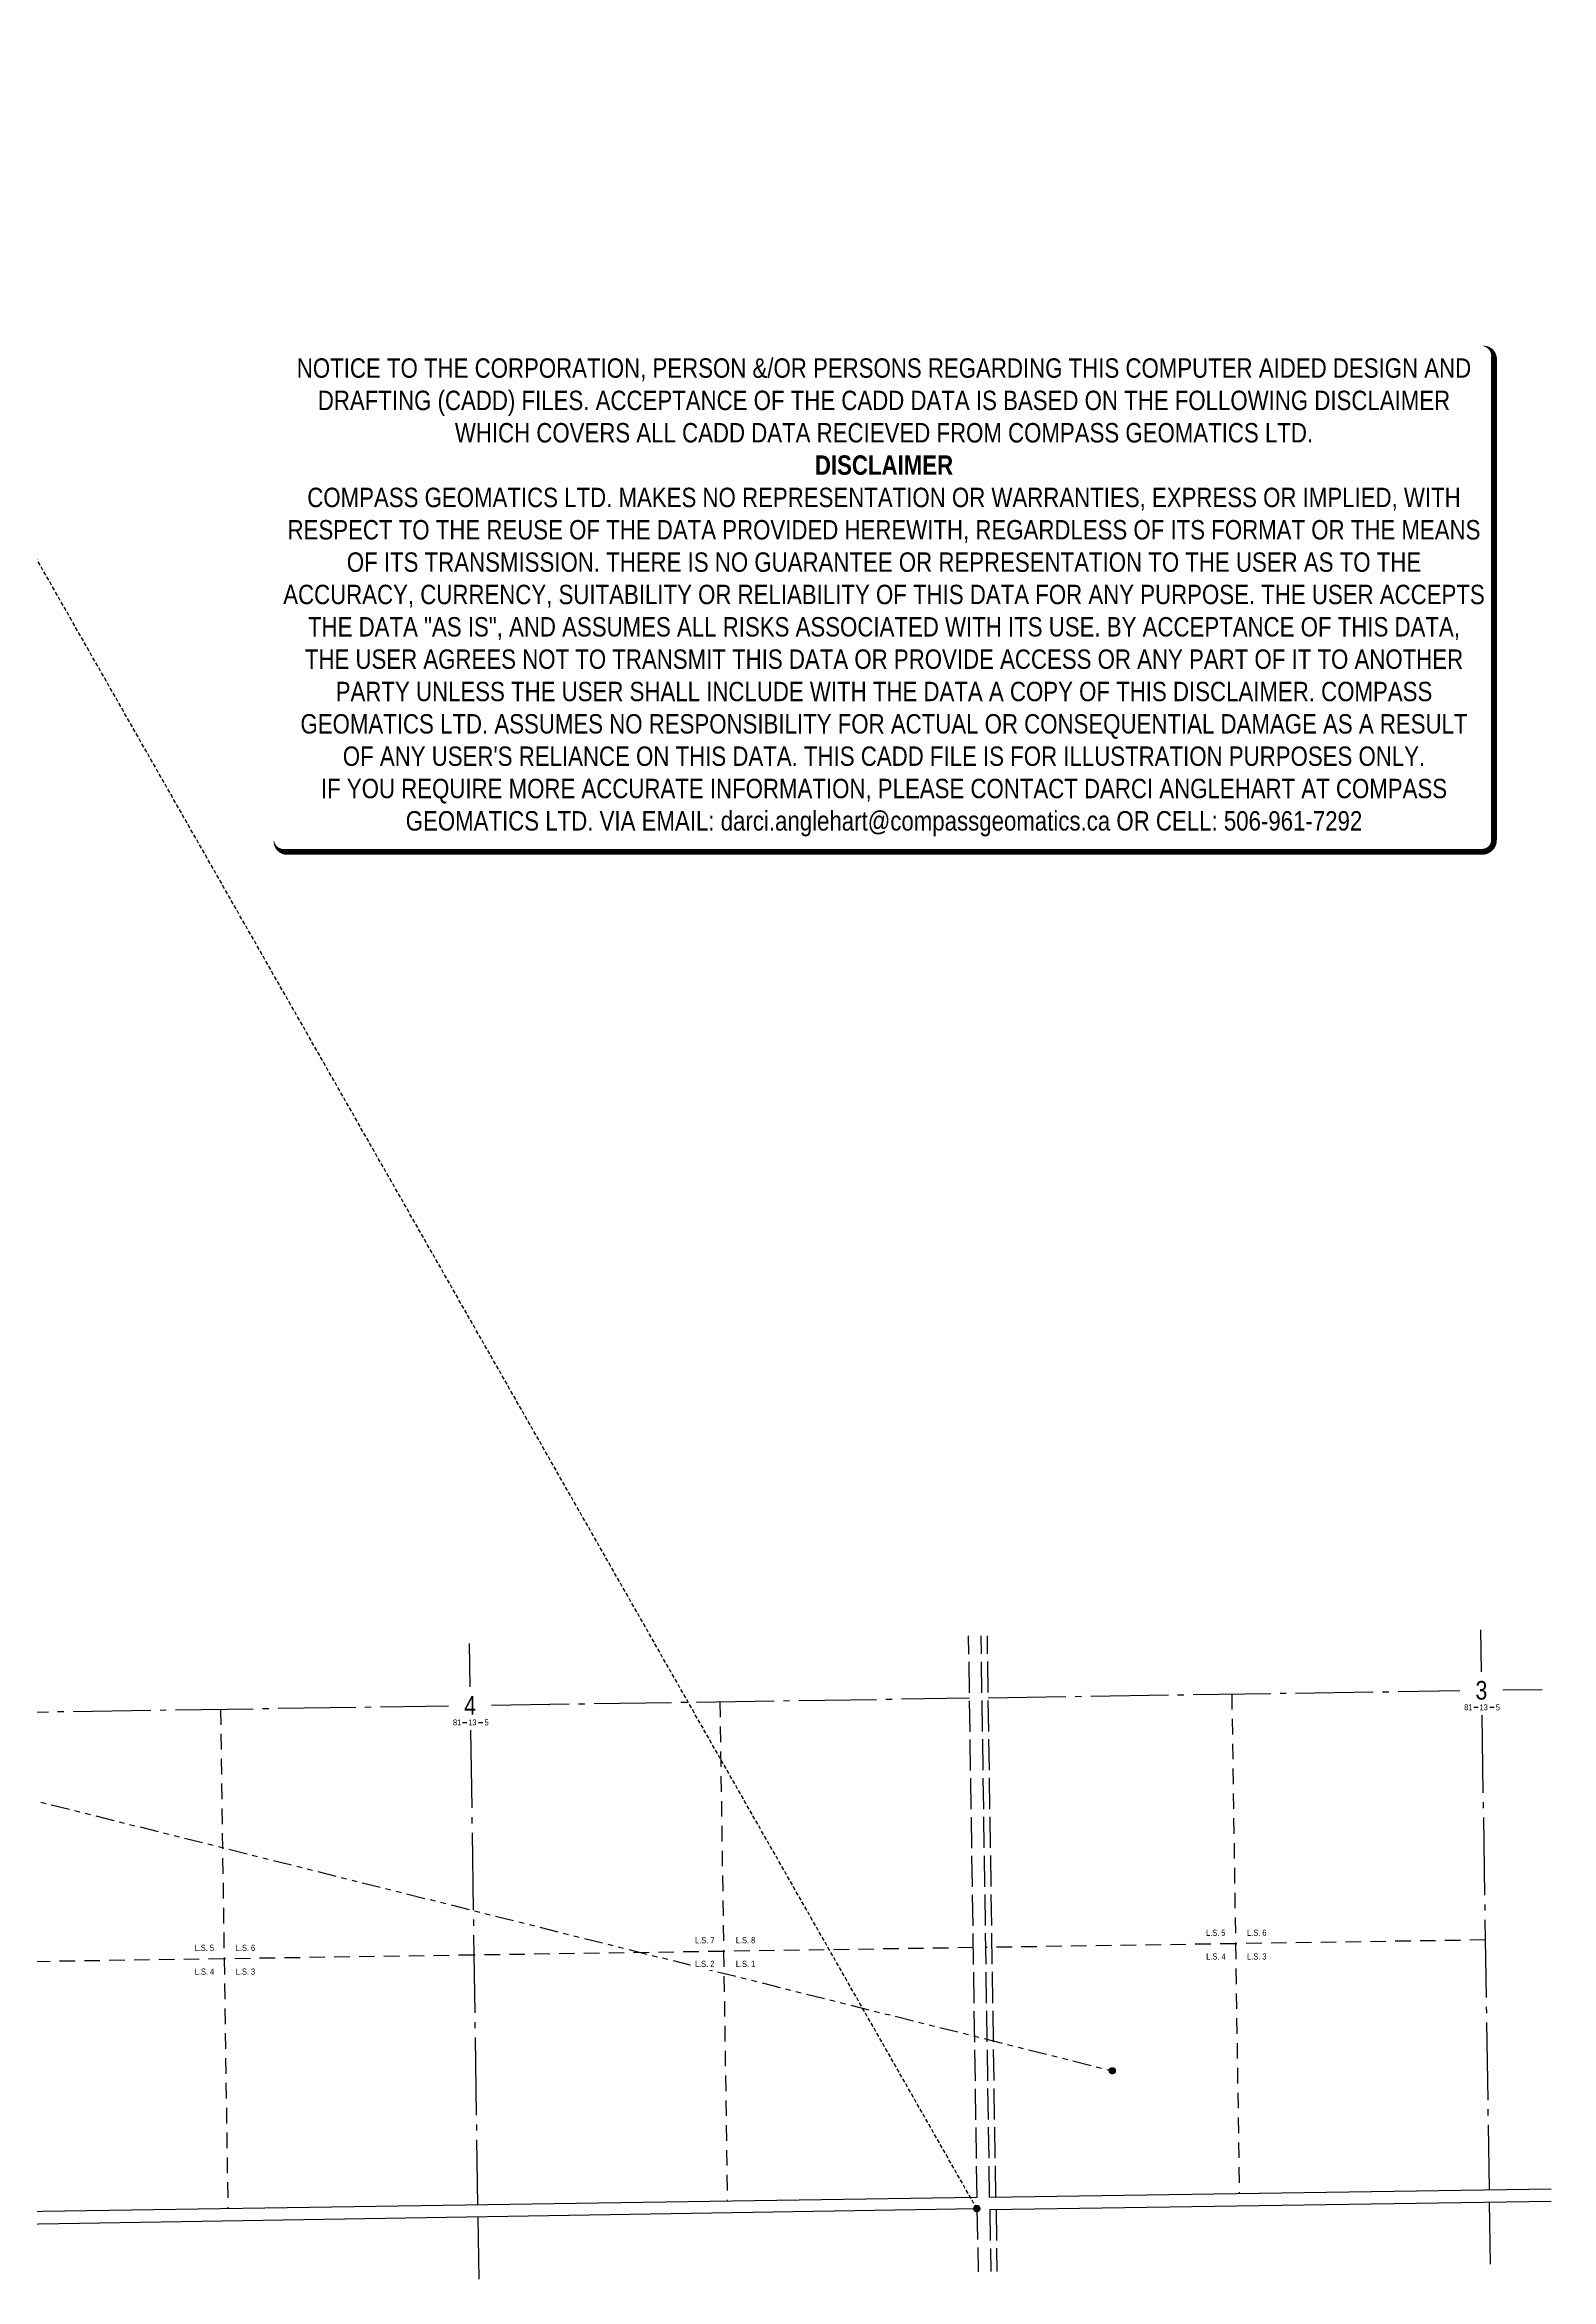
# Model space of a CAD drawing. Extents: x 560792 to 565903, y 6204783 to 6209081.
# Drawn here: x 563477 to 565903, y 6204814 to 6208414 of the extents above; entities that cross this region are included whole.
import ezdxf
from ezdxf.enums import TextEntityAlignment as Align

# ---------------------------------------------------------------- set-up
doc = ezdxf.new("R2010")
doc.units = 0
doc.header["$LTSCALE"] = 5
for name, pattern in [('foc-DRILLPATH', [14.75, 6, -1.75, 1.75, -1.75, 1.75, -1.75]), ('foc-LSD', [8, 5, -3]), ('foc-QUARTERLINE', [33, 25, -3, 2, -3]), ('foc-TIELINE', [1.875, 1.25, -0.625]), ('foc-UNSURVEYED', [12.5, 10, -2.5])]:
    doc.linetypes.add(name, pattern=pattern)
for name, color, linetype in [('10', 1, 'Continuous'), ('9', 3, 'Continuous'), ('L-MON', 1, 'Continuous'), ('L-SEC', 7, 'Continuous'), ('L-SECLBL', 7, 'Continuous'), ('L-SECQ', 8, 'foc-QUARTERLINE'), ('L-SECTION-LSD', 7, 'foc-LSD'), ('L-TIE', 7, 'foc-TIELINE'), ('L-USEC', 7, 'foc-UNSURVEYED'), ('P-PDRILLPATH', 12, 'foc-DRILLPATH'), ('Quarters', 8, 'Continuous')]:
    doc.layers.add(name, color=color, linetype=linetype)
doc.layers.add('DISCLAIMER', color=7, linetype='Continuous', plot=False)
doc.styles.add('100L', font='ARIALN.TTF', dxfattribs={"height": 11})
doc.styles.add('80', font='ARIALN.TTF', dxfattribs={"height": 10})
doc.styles.add('80L', font='ARIALN.TTF', dxfattribs={"height": 10})
doc.styles.add('SIMPLEX', font='ARIALN.TTF')

# ---------------------------------------------------------------- blocks, each defined once
blk = doc.blocks.new('plbh')
at = {"layer": 'L-MON'}
h = blk.add_hatch(color=255, dxfattribs=at)
h.dxf.hatch_style = 1
edge = h.paths.add_edge_path()
edge.add_arc((0, 0), 1.16, 0, 360)
h = blk.add_hatch(color=256, dxfattribs=at)
h.dxf.hatch_style = 1
h.paths.add_polyline_path([(-0.96, 0, 1), (0.96, 0, 1)])
h.paths.add_polyline_path([(0.91, 0, -1), (-0.91, 0, -1)], flags=16)
h.paths.add_polyline_path([(0.45, 0, -1), (-0.45, 0, -1)], flags=0)
h = blk.add_hatch(color=256, dxfattribs=at)
h.dxf.hatch_style = 1
h.paths.add_polyline_path([(-0.45, 0, 1), (0.45, 0, 1)])
h.paths.add_polyline_path([(0.4, 0, -1), (-0.4, 0, -1)], flags=16)
at = {"layer": 'L-MON', "color": 240}
for radius in [0.96, 0.91, 0.45, 0.4]:
    blk.add_circle((0, 0), radius, dxfattribs=at)
blk = doc.blocks.new('L-SECLBL')
at = {"layer": '9', "color": 7}
for p, q in [((-5.1, -27.8), (-12.3, -27.8)), ((20.7, -27.8), (13.5, -27.8))]:
    blk.add_line(p, q, dxfattribs=at)
at = {"layer": '10', "color": 2, "style": 'SIMPLEX'}
blk.add_attdef('SEC', text='', height=30, dxfattribs=at).set_placement((0, 0), align=Align.MIDDLE)
at = {"layer": '10', "color": 5, "style": '80L'}
blk.add_attdef('TWP', text='', height=9.5, dxfattribs=at).set_placement((-14.4, -27.4), align=Align.MIDDLE_RIGHT)
blk.add_attdef('RGE', text='', height=9.5, dxfattribs=at).set_placement((3.6, -27.4), align=Align.MIDDLE_CENTER)
blk.add_attdef('MER', text='', height=9.5, dxfattribs=at).set_placement((23.2, -27.4), align=Align.MIDDLE_LEFT)
blk = doc.blocks.new('fdia')
at = {"color": 255, "const_width": 1}
blk.add_lwpolyline([(-0.5, 0, 1), (0.5, 0, 1)], format="xyb", close=True, dxfattribs=at)
blk = doc.blocks.new('Fdiaa')
blk.add_blockref('fdia', (0, 0))
blk = doc.blocks.new('fdib')
at = {"color": 1, "const_width": 1.6}
blk.add_lwpolyline([(-0.4, 0, 1), (0.4, 0, 1)], format="xyb", close=True, dxfattribs=at)
at = {"color": 1}
blk.add_circle((0, 0), 0.8, dxfattribs=at)
blk = doc.blocks.new('Fdibb')
blk.add_blockref('fdib', (0, 0))
blk = doc.blocks.new('fdicc')
for name in ['Fdibb', 'Fdiaa']:
    blk.add_blockref(name, (0, 0))
blk = doc.blocks.new('FDI')
blk.add_blockref('fdicc', (0, 0))
blk = doc.blocks.new('Disclaimer_Legal')
at = {"layer": 'DISCLAIMER', "color": 254, "flags": 128}
blk.add_lwpolyline([(-3613, -1105, 37.5, 37.5, 0), (4096, -1105, 37.5, 37.5, 0.414214), (4171, -1030, 37.5, 37.5, 0), (4171, 2079, 37.5, 0, 0.414214), (4096, 2154, 0, 0, 0), (-3613, 2154, 0, 0, 0.414214), (-3688, 2079, 0, 0, 0), (-3688, -1030, 0, 37.5, 0.414214)], format="xyseb", close=True, dxfattribs=at)
at = {"layer": 'DISCLAIMER', "color": 254, "insert": (242, 534), "char_height": 125, "width": 7717.57, "attachment_point": 5, "style": '80'}
blk.add_mtext('NOTICE TO THE CORPORATION, PERSON &/OR PERSONS REGARDING THIS COMPUTER AIDED DESIGN AND DRAFTING (CADD) FILES. ACCEPTANCE OF THE CADD DATA IS BASED ON THE FOLLOWING DISCLAIMER WHICH COVERS ALL CADD DATA RECIEVED FROM COMPASS GEOMATICS LTD.\\P{\\fArial Narrow|b1|i0|c0|p34;DISCLAIMER}\\PCOMPASS GEOMATICS LTD. MAKES NO REPRESENTATION OR WARRANTIES, EXPRESS OR IMPLIED, WITH RESPECT TO THE REUSE OF THE DATA PROVIDED HEREWITH, REGARDLESS OF ITS FORMAT OR THE MEANS OF ITS TRANSMISSION. THERE IS NO GUARANTEE OR REPRESENTATION TO THE USER AS TO THE ACCURACY, CURRENCY, SUITABILITY OR RELIABILITY OF THIS DATA FOR ANY PURPOSE. THE USER ACCEPTS THE DATA "AS IS", AND ASSUMES ALL RISKS ASSOCIATED WITH ITS USE. BY ACCEPTANCE OF THIS DATA, THE USER AGREES NOT TO TRANSMIT THIS DATA OR PROVIDE ACCESS OR ANY PART OF IT TO ANOTHER PARTY UNLESS THE USER SHALL INCLUDE WITH THE DATA A COPY OF THIS DISCLAIMER. COMPASS GEOMATICS LTD. ASSUMES NO RESPONSIBILITY FOR ACTUAL OR CONSEQUENTIAL DAMAGE AS A RESULT OF ANY USER\'S RELIANCE ON THIS DATA. THIS CADD FILE IS FOR ILLUSTRATION PURPOSES ONLY.\\PIF YOU REQUIRE MORE ACCURATE INFORMATION, PLEASE CONTACT DARCI ANGLEHART AT COMPASS GEOMATICS LTD. VIA EMAIL: darci.anglehart@compassgeomatics.ca OR CELL: 506-961-7292', dxfattribs=at)

msp = doc.modelspace()

# ---------------------------------------------------------------- linework, layer by layer
at = {"layer": 'L-SEC'}
for p, q in [((563369.772, 6204922.376), (564978.625, 6204946.439)), ((563370.068, 6204902.271), (564978.166, 6204928.243))]:
    msp.add_line(p, q, dxfattribs=at)
at = {"layer": 'L-SEC', "flags": 128}
for points in [[(564998.73, 6204946.742), (565902.962, 6204960.265)], [(564999.034, 6204926.635), (565903.318, 6204940.16)]]:
    msp.add_lwpolyline(points, dxfattribs=at)
at = {"layer": 'L-SECQ'}
for p, q in [((563357.932, 6205726.656), (564127.501, 6205738.174)), ((564196.744, 6205739.21), (564966.471, 6205750.73))]:
    msp.add_line(p, q, dxfattribs=at)
at = {"layer": 'L-SECQ', "flags": 128}
for points in [[(564160.707, 6205838.639), (564161.75, 6205768.676)], [(565789.318, 6205860.649), (565790.349, 6205793.047)], [(564996.628, 6205751.181), (565756.11, 6205762.545)], [(565825.353, 6205763.581), (565888.695, 6205764.529)], [(564162.793, 6205698.717), (564174.189, 6204934.408)], [(565791.415, 6205723.088), (565803.068, 6204958.77)], [(564174.489, 6204914.302), (564175.979, 6204814.359)]]:
    msp.add_lwpolyline(points, dxfattribs=at)
at = {"layer": 'L-SECTION-LSD', "flags": 128}
for points in [[(563760.06, 6205732.675), (563766.017, 6205330.536)], [(564564.334, 6205744.712), (564570.371, 6205342.569)], [(565388.686, 6205757.047), (565394.79, 6205354.903)], [(563766.017, 6205330.536), (563363.853, 6205324.52)], [(564168.193, 6205336.552), (563766.017, 6205330.536)], [(563766.017, 6205330.536), (563771.975, 6204928.393)], [(564570.371, 6205342.569), (564168.193, 6205336.552)], [(564972.548, 6205348.585), (564570.371, 6205342.569)], [(564570.371, 6205342.569), (564576.407, 6204940.424)], [(565394.79, 6205354.903), (564992.653, 6205348.887)], [(565796.937, 6205360.919), (565394.79, 6205354.903)], [(565394.79, 6205354.903), (565400.894, 6204952.755)]]:
    msp.add_lwpolyline(points, dxfattribs=at)
at = {"layer": 'L-USEC', "flags": 128}
for points in [[(564978.625, 6204946.439), (564964.961, 6205850.673)], [(564998.73, 6204946.743), (564985.067, 6205850.916)], [(565008.783, 6204946.892), (564995.12, 6205851.038)], [(564978.166, 6204928.243), (564980.452, 6204826.391)], [(564999.034, 6204926.64), (565000.558, 6204826.692)], [(565009.087, 6204926.785), (565010.611, 6204826.842)]]:
    msp.add_lwpolyline(points, dxfattribs=at)
at = {"layer": 'P-PDRILLPATH', "flags": 128}
msp.add_lwpolyline([(563130.001, 6205668.456), (565196.407, 6205150.296)], dxfattribs=at)
at = {"layer": 'Quarters', "flags": 128}
msp.add_lwpolyline([(565803.375, 6204938.665), (565804.917, 6204838.722)], dxfattribs=at)

# ---------------------------------------------------------------- block references
at = {"layer": 'DISCLAIMER', "xscale": 0.25, "yscale": 0.25, "zscale": 0.25}
msp.add_blockref('Disclaimer_Legal', (564768.166, 6207389.882), dxfattribs=at)
at = {"layer": 'L-MON', "xscale": 4.997705, "yscale": 4.997705, "zscale": 4.997705}
for name, p in [('plbh', (565196.4, 6205150.296)), ('FDI', (564978.166, 6204928.243))]:
    msp.add_blockref(name, p, dxfattribs=at)
at = {"layer": 'L-SECLBL', "xscale": 0.999541, "yscale": 0.999541, "zscale": 0.999541}
for p, values in [((565790.806, 6205763.064), {'SEC': '3', 'TWP': '81', 'RGE': '13', 'MER': '5'}), ((564162.197, 6205738.693), {'SEC': '4', 'TWP': '81', 'RGE': '13', 'MER': '5'})]:
    msp.add_blockref('L-SECLBL', p, dxfattribs=at).add_auto_attribs(values)

# ---------------------------------------------------------------- next in the draw order: texts
at = {"layer": 'L-SECTION-LSD', "attachment_point": 1, "style": '100L', "bg_fill": 3, "box_fill_scale": 1.5, "bg_fill_color": 256, "bg_fill_transparency": 0}
for s, width, insert, char_height in [('\\pi2.3051;L.S. 7', 30.8663, (564522.228, 6205365.595), 9.99541), ('L.S. 8', 30.38719, (564590.157, 6205365.595), 9.9954), ('\\pi1.7578;L.S. 5', 30.38719, (565345.602, 6205377.566), 9.99541), ('L.S. 6', 30.46914, (565413.53, 6205377.566), 9.9954), ('\\pi1.7578;L.S. 5', 30.38719, (563716.83, 6205353.199), 9.99541), ('L.S. 6', 30.46914, (563784.758, 6205353.199), 9.9954), ('\\pi2.1395;L.S. 2', 30.63935, (564522.228, 6205327.328), 9.99541), ('L.S. 1', 29.97743, (564590.157, 6205327.328), 9.9954), ('\\pi1.9851;L.S. 4', 30.52588, (565345.602, 6205339.299), 9.99541), ('L.S. 3', 30.36197, (565413.53, 6205339.299), 9.9954), ('\\pi1.9851;L.S. 4', 30.52588, (563716.83, 6205314.932), 9.99541), ('L.S. 3', 30.36197, (563784.758, 6205314.932), 9.9954)]:
    msp.add_mtext_dynamic_manual_height_columns(s, width=width, gutter_width=54.975, heights=[0], dxfattribs=dict(at, insert=insert, char_height=char_height))

# ---------------------------------------------------------------- next in the draw order: linework, layer by layer
at = {"layer": 'L-TIE'}
msp.add_line((564978.166, 6204928.243), (562992.06, 6208413.593), dxfattribs=at)

doc.saveas('drawing.dxf')
